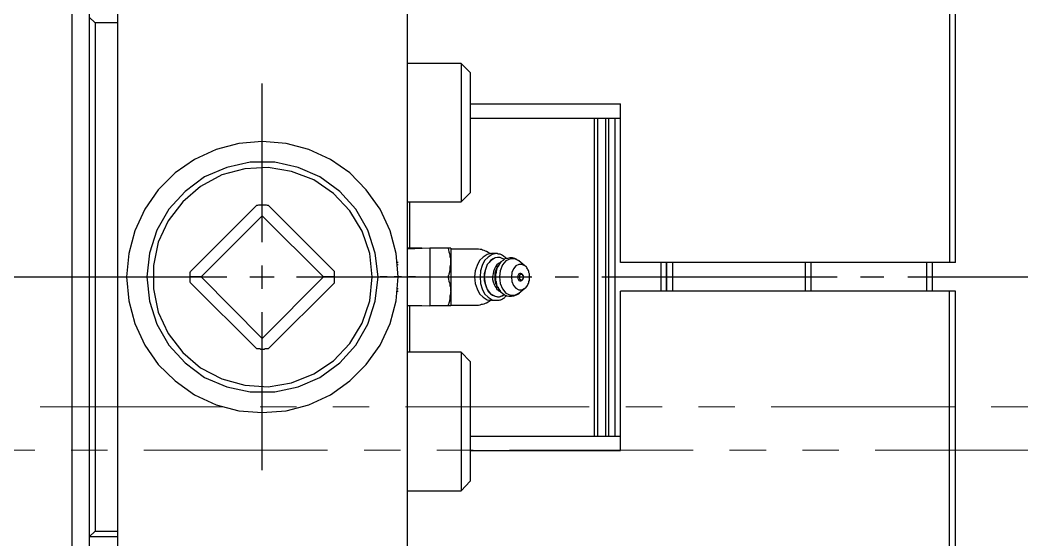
# Model space of a CAD drawing. Header units: millimetres. Extents: x -211 to 45495, y 24 to 52952.
# Drawn here: x 9611.8 to 9785.3, y 40470 to 40560 of the extents above; entities that cross this region are included whole.
import ezdxf

# ---------------------------------------------------------------- set-up
doc = ezdxf.new("R2010")
doc.units = ezdxf.units.MM
doc.linetypes.add('PHANTOM', pattern=[63.3, 31.8, -6.3, 6.3, -6.3, 6.3, -6.3])
doc.layers.add('Layer2', color=7, linetype='Continuous')

# ---------------------------------------------------------------- blocks, each defined once
blk = doc.blocks.new('BLKF1865')
at = {"layer": 'Layer2', "color": 7, "linetype": 'Continuous', "lineweight": 25}
for p, q in [((9695.36, 40517.61), (9694.93, 40516.58)), ((9695.96, 40518.3), (9695.36, 40517.61)), ((9696.74, 40518.65), (9695.96, 40518.3)), ((9697.51, 40518.65), (9696.74, 40518.65)), ((9698.2, 40518.3), (9697.51, 40518.65)), ((9694.93, 40516.58), (9694.84, 40515.55)), ((9694.84, 40515.55), (9694.93, 40514.43)), ((9694.93, 40514.43), (9695.36, 40513.48)), ((9695.36, 40513.48), (9695.96, 40512.7)), ((9695.96, 40512.7), (9696.74, 40512.36)), ((9696.74, 40512.36), (9697.51, 40512.36))]:
    blk.add_line(p, q, dxfattribs=at)
blk = doc.blocks.new('BLKF1866')
at = {"layer": 'Layer2', "color": 7, "linetype": 'Continuous', "lineweight": 25}
for p, q in [((9699.49, 40513.82), (9699.58, 40513.91)), ((9699.58, 40513.91), (9699.67, 40514.08)), ((9699.67, 40514.08), (9699.75, 40514.25)), ((9699.75, 40514.25), (9699.84, 40514.43)), ((9699.84, 40514.43), (9699.93, 40514.6)), ((9699.93, 40514.77), (9700.01, 40514.94)), ((9699.93, 40514.6), (9699.93, 40514.77)), ((9700.01, 40515.12), (9700.01, 40515.29)), ((9700.01, 40514.94), (9700.01, 40515.12)), ((9699.24, 40513.57), (9699.41, 40513.65)), ((9699.41, 40513.65), (9699.49, 40513.82))]:
    blk.add_line(p, q, dxfattribs=at)
blk = doc.blocks.new('BLKF1867')
at = {"layer": 'Layer2', "color": 7, "linetype": 'Continuous', "lineweight": 25}
for p, q in [((9697.69, 40517.44), (9697.26, 40516.92)), ((9698.2, 40517.7), (9697.69, 40517.44)), ((9698.72, 40517.7), (9698.2, 40517.7)), ((9699.24, 40517.44), (9698.72, 40517.7)), ((9697, 40516.32), (9696.91, 40515.55)), ((9697.26, 40516.92), (9697, 40516.32)), ((9696.91, 40515.55), (9697, 40514.77)), ((9697, 40514.77), (9697.26, 40514.08)), ((9697.26, 40514.08), (9697.69, 40513.57)), ((9697.69, 40513.57), (9698.2, 40513.31)), ((9698.2, 40513.31), (9698.72, 40513.31))]:
    blk.add_line(p, q, dxfattribs=at)
blk = doc.blocks.new('BLKF1868')
at = {"layer": 'Layer2', "color": 7, "linetype": 'Continuous', "lineweight": 25}
for p, q in [((9699.49, 40517.27), (9699.41, 40517.35)), ((9699.58, 40517.1), (9699.49, 40517.27)), ((9699.67, 40516.92), (9699.58, 40517.1)), ((9699.75, 40516.84), (9699.67, 40516.92)), ((9699.84, 40516.67), (9699.75, 40516.84)), ((9699.93, 40516.49), (9699.84, 40516.67)), ((9699.93, 40516.32), (9699.93, 40516.49)), ((9700.01, 40516.06), (9699.93, 40516.32)), ((9700.01, 40515.72), (9700.01, 40516.06)), ((9700.1, 40515.55), (9700.01, 40515.72))]:
    blk.add_line(p, q, dxfattribs=at)
blk = doc.blocks.new('BLKF1869')
at = {"layer": 'Layer2', "color": 7, "linetype": 'Continuous', "lineweight": 25}
for p, q in [((9694.16, 40515.98), (9694.16, 40514.86)), ((9694.16, 40514.86), (9694.24, 40514.77)), ((9694.24, 40514.77), (9694.24, 40514.51)), ((9694.24, 40514.51), (9694.33, 40514.34)), ((9694.33, 40514.34), (9694.33, 40514.25)), ((9694.33, 40514.25), (9694.33, 40514.17)), ((9694.33, 40514.17), (9694.41, 40514)), ((9694.41, 40514), (9694.41, 40513.91)), ((9694.41, 40513.91), (9694.5, 40513.91)), ((9694.5, 40513.91), (9694.5, 40513.82)), ((9694.5, 40513.82), (9694.5, 40513.74)), ((9694.5, 40513.74), (9694.59, 40513.74)), ((9694.59, 40513.74), (9694.59, 40513.65)), ((9694.59, 40513.65), (9694.59, 40513.57)), ((9694.59, 40513.57), (9694.67, 40513.57))]:
    blk.add_line(p, q, dxfattribs=at)
blk = doc.blocks.new('BLKF1870')
at = {"layer": 'Layer2', "color": 7, "linetype": 'Continuous', "lineweight": 25}
for p, q in [((9694.16, 40515.98), (9694.16, 40514.86)), ((9694.16, 40514.86), (9694.24, 40514.43)), ((9694.24, 40514.43), (9694.41, 40514)), ((9694.41, 40514), (9694.41, 40513.91)), ((9694.41, 40513.91), (9694.5, 40513.91)), ((9694.5, 40513.91), (9694.5, 40513.82)), ((9694.5, 40513.82), (9694.67, 40513.48)), ((9694.67, 40513.48), (9694.93, 40513.14)), ((9694.93, 40513.14), (9695.02, 40513.05)), ((9695.02, 40513.05), (9695.02, 40512.96)), ((9695.02, 40512.96), (9695.36, 40512.7)), ((9695.36, 40512.7), (9695.71, 40512.45)), ((9695.71, 40512.45), (9696.14, 40512.27)), ((9696.14, 40512.27), (9696.48, 40512.19)), ((9696.48, 40512.19), (9696.91, 40512.19)), ((9696.91, 40512.19), (9697.34, 40512.27)), ((9697.34, 40512.27), (9697.77, 40512.45)), ((9697.77, 40512.45), (9698.12, 40512.62))]:
    blk.add_line(p, q, dxfattribs=at)
blk = doc.blocks.new('BLKF1871')
at = {"layer": 'Layer2', "color": 7, "linetype": 'Continuous', "lineweight": 25}
for p, q in [((9694.67, 40517.44), (9694.41, 40517.1)), ((9694.84, 40517.79), (9694.67, 40517.53)), ((9694.67, 40517.53), (9694.67, 40517.44)), ((9695.1, 40518.13), (9694.84, 40517.79)), ((9695.45, 40518.39), (9695.1, 40518.13)), ((9695.79, 40518.65), (9695.45, 40518.39)), ((9696.22, 40518.73), (9695.79, 40518.65)), ((9696.65, 40518.82), (9696.22, 40518.73)), ((9697.08, 40518.82), (9696.65, 40518.82)), ((9697.51, 40518.73), (9697.08, 40518.82)), ((9697.86, 40518.56), (9697.51, 40518.73)), ((9697.94, 40518.47), (9697.86, 40518.56)), ((9698.29, 40518.3), (9697.94, 40518.47)), ((9698.29, 40518.22), (9698.29, 40518.3)), ((9694.41, 40516.92), (9694.24, 40516.58)), ((9694.24, 40516.58), (9694.24, 40516.32)), ((9694.41, 40517.1), (9694.41, 40516.92))]:
    blk.add_line(p, q, dxfattribs=at)
blk = doc.blocks.new('BLKF1872')
at = {"layer": 'Layer2', "color": 7, "linetype": 'Continuous', "lineweight": 25}
for p, q in [((9698.12, 40515.98), (9698.03, 40515.72)), ((9698.03, 40515.72), (9698.03, 40515.55)), ((9698.2, 40516.06), (9698.12, 40515.98)), ((9698.38, 40516.15), (9698.2, 40516.06)), ((9698.55, 40516.15), (9698.38, 40516.15)), ((9698.72, 40516.06), (9698.55, 40516.15)), ((9698.98, 40515.72), (9698.81, 40515.98)), ((9698.98, 40515.55), (9698.98, 40515.72)), ((9698.03, 40515.55), (9698.03, 40515.29)), ((9698.03, 40515.29), (9698.12, 40515.03)), ((9698.12, 40515.03), (9698.2, 40514.94)), ((9698.2, 40514.94), (9698.38, 40514.86)), ((9698.38, 40514.86), (9698.55, 40514.86)), ((9698.55, 40514.86), (9698.72, 40514.94)), ((9698.72, 40514.94), (9698.89, 40515.12)), ((9698.89, 40515.12), (9698.98, 40515.37)), ((9698.98, 40515.37), (9698.98, 40515.55))]:
    blk.add_line(p, q, dxfattribs=at)
blk = doc.blocks.new('BLKF1873')
at = {"layer": 'Layer2', "color": 7, "linetype": 'Continuous', "lineweight": 25}
for p, q in [((9698.81, 40515.98), (9698.72, 40515.98)), ((9698.81, 40515.89), (9698.81, 40515.98)), ((9698.89, 40515.89), (9698.81, 40515.89)), ((9698.89, 40515.72), (9698.89, 40515.89)), ((9698.98, 40515.72), (9698.89, 40515.72)), ((9698.98, 40515.55), (9698.98, 40515.72))]:
    blk.add_line(p, q, dxfattribs=at)
blk = doc.blocks.new('BLKF1874')
at = {"layer": 'Layer2', "color": 7, "linetype": 'Continuous', "lineweight": 25}
for p, q in [((9698.63, 40515.03), (9698.72, 40515.03)), ((9698.72, 40515.03), (9698.81, 40515.12)), ((9698.81, 40515.12), (9698.89, 40515.12)), ((9698.89, 40515.2), (9698.89, 40515.29)), ((9698.89, 40515.29), (9698.98, 40515.29)), ((9698.89, 40515.12), (9698.89, 40515.2)), ((9698.98, 40515.37), (9698.98, 40515.46)), ((9698.98, 40515.29), (9698.98, 40515.37))]:
    blk.add_line(p, q, dxfattribs=at)
blk = doc.blocks.new('BLKF1875')
at = {"layer": 'Layer2', "color": 7, "linetype": 'Continuous', "lineweight": 25}
for p, q in [((9698.38, 40515.89), (9698.29, 40515.72)), ((9698.29, 40515.72), (9698.29, 40515.63)), ((9698.29, 40515.63), (9698.29, 40515.55)), ((9698.46, 40515.98), (9698.38, 40515.89)), ((9698.63, 40515.98), (9698.46, 40515.98)), ((9698.29, 40515.55), (9698.29, 40515.37)), ((9698.29, 40515.37), (9698.29, 40515.29)), ((9698.29, 40515.29), (9698.38, 40515.12)), ((9698.38, 40515.12), (9698.46, 40515.12)), ((9698.46, 40515.12), (9698.55, 40515.03))]:
    blk.add_line(p, q, dxfattribs=at)
blk = doc.blocks.new('BLKF1876')
at = {"layer": 'Layer2', "color": 7, "linetype": 'Continuous', "lineweight": 25}
for p, q in [((9694.24, 40516.58), (9694.16, 40516.49)), ((9694.16, 40516.49), (9694.16, 40516.41)), ((9694.33, 40516.92), (9694.24, 40516.84)), ((9694.24, 40516.84), (9694.24, 40516.75)), ((9694.24, 40516.75), (9694.24, 40516.67)), ((9694.24, 40516.67), (9694.24, 40516.58)), ((9694.41, 40517.1), (9694.33, 40517.01)), ((9694.33, 40517.01), (9694.33, 40516.92)), ((9694.5, 40517.18), (9694.41, 40517.18)), ((9694.41, 40517.18), (9694.41, 40517.1))]:
    blk.add_line(p, q, dxfattribs=at)
blk = doc.blocks.new('BLKF1877')
at = {"layer": 'Layer2', "color": 7, "linetype": 'Continuous', "lineweight": 25}
for p, q in [((9694.59, 40517.35), (9694.5, 40517.27)), ((9694.67, 40517.44), (9694.59, 40517.44)), ((9694.59, 40517.44), (9694.59, 40517.35)), ((9694.67, 40517.53), (9694.67, 40517.44)), ((9694.24, 40516.24), (9694.16, 40516.24)), ((9694.16, 40516.24), (9694.16, 40516.15)), ((9694.16, 40516.15), (9694.16, 40516.06)), ((9694.33, 40516.67), (9694.24, 40516.58)), ((9694.24, 40516.58), (9694.24, 40516.41)), ((9694.24, 40516.41), (9694.24, 40516.32)), ((9694.24, 40516.32), (9694.24, 40516.24)), ((9694.41, 40516.92), (9694.33, 40516.84)), ((9694.33, 40516.84), (9694.33, 40516.75)), ((9694.33, 40516.75), (9694.33, 40516.67)), ((9694.5, 40517.18), (9694.41, 40517.1)), ((9694.41, 40517.1), (9694.41, 40517.01)), ((9694.41, 40517.01), (9694.41, 40516.92)), ((9694.5, 40517.27), (9694.5, 40517.18))]:
    blk.add_line(p, q, dxfattribs=at)
blk = doc.blocks.new('BLKF1878')
at = {"layer": 'Layer2', "color": 7, "linetype": 'Continuous', "lineweight": 25}
for p, q in [((9694.16, 40516.24), (9694.07, 40516.24)), ((9694.07, 40516.24), (9694.07, 40514.86)), ((9694.16, 40516.32), (9694.16, 40516.24)), ((9694.07, 40514.86), (9694.16, 40514.77)), ((9694.16, 40514.77), (9694.16, 40514.6)), ((9694.16, 40514.6), (9694.16, 40514.43)), ((9694.16, 40514.43), (9694.24, 40514.25)), ((9694.24, 40514.25), (9694.33, 40514.17)), ((9694.33, 40514.17), (9694.33, 40514.08)), ((9694.33, 40514.08), (9694.33, 40514)), ((9694.33, 40514), (9694.41, 40514)), ((9694.41, 40514), (9694.41, 40513.91)), ((9694.41, 40513.91), (9694.41, 40513.82))]:
    blk.add_line(p, q, dxfattribs=at)
blk = doc.blocks.new('BLKF1879')
at = {"layer": 'Layer2', "color": 7, "linetype": 'Continuous', "lineweight": 25}
for p, q in [((9694.41, 40517.61), (9694.16, 40517.27)), ((9694.67, 40517.87), (9694.41, 40517.61)), ((9695.02, 40518.04), (9694.67, 40517.87)), ((9693.73, 40516.06), (9693.64, 40515.63)), ((9693.64, 40515.63), (9693.64, 40515.12)), ((9693.81, 40516.49), (9693.73, 40516.06)), ((9693.98, 40516.92), (9693.81, 40516.49)), ((9694.16, 40517.27), (9693.98, 40516.92)), ((9693.64, 40515.12), (9693.73, 40514.69)), ((9693.73, 40514.69), (9693.9, 40514.25)), ((9693.9, 40514.25), (9694.07, 40513.91)), ((9694.07, 40513.91), (9694.33, 40513.57)), ((9694.33, 40513.57), (9694.33, 40513.48)), ((9694.33, 40513.48), (9694.41, 40513.39)), ((9694.41, 40513.39), (9694.5, 40513.39)), ((9694.5, 40513.39), (9694.5, 40513.31)), ((9694.5, 40513.31), (9694.59, 40513.22)), ((9694.59, 40513.22), (9694.67, 40513.22)), ((9694.67, 40513.22), (9694.67, 40513.14)), ((9694.67, 40513.14), (9694.76, 40513.14)), ((9694.76, 40513.14), (9694.84, 40513.14)), ((9694.84, 40513.14), (9694.84, 40513.05)), ((9694.84, 40513.05), (9694.93, 40513.05))]:
    blk.add_line(p, q, dxfattribs=at)
blk = doc.blocks.new('BLKF1880')
at = {"layer": 'Layer2', "color": 7, "linetype": 'Continuous', "lineweight": 25}
for p, q in [((9694.16, 40516.41), (9694.24, 40516.75)), ((9694.24, 40516.75), (9694.33, 40516.84)), ((9694.33, 40516.92), (9694.5, 40517.27)), ((9694.33, 40516.84), (9694.33, 40516.92))]:
    blk.add_line(p, q, dxfattribs=at)
blk = doc.blocks.new('BLKF1881')
at = {"layer": 'Layer2', "color": 7, "linetype": 'Continuous', "lineweight": 25}
for p, q in [((9694.07, 40516.06), (9694.07, 40516.15)), ((9694.07, 40515.98), (9694.07, 40516.06)), ((9694.07, 40515.55), (9694.07, 40515.98)), ((9694.07, 40515.12), (9694.07, 40515.55)), ((9694.16, 40514.69), (9694.07, 40515.12)), ((9694.24, 40514.34), (9694.16, 40514.69)), ((9694.24, 40514.25), (9694.24, 40514.34)), ((9694.33, 40514.17), (9694.24, 40514.25)), ((9694.5, 40513.82), (9694.33, 40514.17)), ((9694.5, 40513.74), (9694.5, 40513.82))]:
    blk.add_line(p, q, dxfattribs=at)
blk = doc.blocks.new('BLKF1882')
at = {"layer": 'Layer2', "color": 7, "linetype": 'Continuous', "lineweight": 25}
for p, q in [((9692.69, 40517.7), (9692.35, 40516.67)), ((9693.38, 40518.39), (9692.69, 40517.7)), ((9694.07, 40518.82), (9693.38, 40518.39)), ((9694.93, 40518.9), (9694.07, 40518.82)), ((9695.71, 40518.56), (9694.93, 40518.9)), ((9692.35, 40516.67), (9692.18, 40515.55)), ((9692.18, 40515.55), (9692.35, 40514.43)), ((9692.35, 40514.43), (9692.69, 40513.39)), ((9692.69, 40513.39), (9693.29, 40512.62)), ((9693.29, 40512.62), (9694.07, 40512.19)), ((9694.07, 40512.19), (9694.84, 40512.1))]:
    blk.add_line(p, q, dxfattribs=at)
blk = doc.blocks.new('BLKF1883')
at = {"layer": 'Layer2', "color": 7, "linetype": 'Continuous', "lineweight": 25}
for p, q in [((9695.79, 40512.02), (9695.96, 40512.19)), ((9694.33, 40511.5), (9694.76, 40511.5)), ((9694.76, 40511.5), (9694.93, 40511.59)), ((9694.93, 40511.59), (9695.1, 40511.59)), ((9695.1, 40511.59), (9695.28, 40511.67)), ((9695.28, 40511.67), (9695.36, 40511.76)), ((9695.36, 40511.76), (9695.53, 40511.84)), ((9695.53, 40511.84), (9695.71, 40511.93)), ((9695.71, 40511.93), (9695.79, 40512.02))]:
    blk.add_line(p, q, dxfattribs=at)
blk = doc.blocks.new('BLKF1884')
at = {"layer": 'Layer2', "color": 7, "linetype": 'Continuous', "lineweight": 25}
for p, q in [((9692.69, 40517.7), (9692.52, 40517.18)), ((9693.04, 40518.04), (9692.69, 40517.7)), ((9693.29, 40518.39), (9693.04, 40518.04)), ((9693.73, 40518.65), (9693.29, 40518.39)), ((9694.07, 40518.82), (9693.73, 40518.65)), ((9694.5, 40518.9), (9694.07, 40518.82)), ((9694.93, 40518.9), (9694.5, 40518.9)), ((9695.28, 40518.73), (9694.93, 40518.9)), ((9695.71, 40518.56), (9695.28, 40518.73)), ((9692.35, 40516.67), (9692.18, 40516.06)), ((9692.18, 40516.06), (9692.18, 40515.55)), ((9692.52, 40517.18), (9692.35, 40516.67)), ((9692.18, 40515.55), (9692.18, 40514.94)), ((9692.18, 40514.94), (9692.35, 40514.34)), ((9692.35, 40514.34), (9692.52, 40513.82)), ((9692.52, 40513.82), (9692.69, 40513.39)), ((9692.69, 40513.39), (9692.95, 40512.96)), ((9692.95, 40512.96), (9693.29, 40512.62)), ((9693.29, 40512.62), (9693.64, 40512.36)), ((9693.64, 40512.36), (9694.07, 40512.19)), ((9694.07, 40512.19), (9694.5, 40512.1)), ((9694.84, 40512.1), (9695.28, 40512.27)), ((9694.5, 40512.1), (9694.84, 40512.1))]:
    blk.add_line(p, q, dxfattribs=at)
blk = doc.blocks.new('BLKF1885')
at = {"layer": 'Layer2', "color": 7, "linetype": 'Continuous', "lineweight": 25}
for p, q in [((9692.69, 40519.42), (9692, 40518.99)), ((9693.47, 40519.59), (9692.69, 40519.42)), ((9690.97, 40517.53), (9690.62, 40516.58)), ((9691.4, 40518.39), (9690.97, 40517.53)), ((9692, 40518.99), (9691.4, 40518.39)), ((9690.62, 40516.58), (9690.54, 40515.55)), ((9690.54, 40515.55), (9690.62, 40514.43)), ((9690.62, 40514.43), (9690.97, 40513.48)), ((9690.97, 40513.48), (9691.4, 40512.62)), ((9691.4, 40512.62), (9692, 40512.02)), ((9692, 40512.02), (9692.69, 40511.59))]:
    blk.add_line(p, q, dxfattribs=at)
blk = doc.blocks.new('BLKF1886')
at = {"layer": 'Layer2', "color": 7, "linetype": 'Continuous', "lineweight": 25}
for p, q in [((9693.55, 40519.42), (9692.86, 40518.99)), ((9694.33, 40519.59), (9693.55, 40519.42)), ((9694.5, 40519.59), (9694.33, 40519.59)), ((9694.59, 40519.51), (9694.5, 40519.59)), ((9694.76, 40519.51), (9694.59, 40519.51)), ((9694.93, 40519.51), (9694.76, 40519.51)), ((9695.1, 40519.42), (9694.93, 40519.51)), ((9695.19, 40519.34), (9695.1, 40519.42)), ((9695.36, 40519.25), (9695.19, 40519.34)), ((9695.53, 40519.16), (9695.36, 40519.25)), ((9695.62, 40519.08), (9695.53, 40519.16)), ((9695.79, 40518.99), (9695.62, 40519.08)), ((9691.83, 40517.53), (9691.57, 40516.58)), ((9692.26, 40518.39), (9691.83, 40517.53)), ((9692.86, 40518.99), (9692.26, 40518.39)), ((9695.96, 40518.82), (9695.79, 40518.99)), ((9696.05, 40518.73), (9695.96, 40518.82)), ((9691.57, 40516.58), (9691.49, 40515.55)), ((9691.49, 40515.55), (9691.57, 40514.43)), ((9691.57, 40514.43), (9691.83, 40513.48)), ((9691.83, 40513.48), (9692.26, 40512.62)), ((9692.26, 40512.62), (9692.86, 40512.02)), ((9692.86, 40512.02), (9693.55, 40511.59))]:
    blk.add_line(p, q, dxfattribs=at)
blk = doc.blocks.new('BLKF1887')
at = {"layer": 'Layer2', "color": 7, "linetype": 'Continuous', "lineweight": 25}
for p, q in [((9686.15, 40514.77), (9686.06, 40515.2)), ((9686.32, 40514.34), (9686.15, 40514.77)), ((9686.32, 40513.91), (9686.32, 40514.34)), ((9686.41, 40513.91), (9686.32, 40513.91)), ((9686.41, 40513.05), (9686.41, 40513.91))]:
    blk.add_line(p, q, dxfattribs=at)
blk = doc.blocks.new('BLKF1888')
at = {"layer": 'Layer2', "color": 7, "linetype": 'Continuous', "lineweight": 25}
for p, q in [((9686.32, 40512.27), (9686.41, 40512.62)), ((9686.32, 40511.84), (9686.32, 40512.27)), ((9685.97, 40510.55), (9686.06, 40510.9)), ((9686.06, 40510.9), (9686.15, 40510.98)), ((9686.15, 40511.07), (9686.23, 40511.41)), ((9686.15, 40510.98), (9686.15, 40511.07)), ((9686.23, 40511.41), (9686.32, 40511.84))]:
    blk.add_line(p, q, dxfattribs=at)
blk = doc.blocks.new('BLKF1889')
at = {"layer": 'Layer2', "color": 7, "linetype": 'Continuous', "lineweight": 25}
for p, q in [((9686.15, 40519.85), (9686.06, 40520.28)), ((9686.32, 40519.34), (9686.15, 40519.85)), ((9686.32, 40518.9), (9686.32, 40519.34)), ((9686.41, 40518.9), (9686.32, 40518.9)), ((9686.41, 40518.04), (9686.41, 40518.9))]:
    blk.add_line(p, q, dxfattribs=at)
blk = doc.blocks.new('BLKF1890')
at = {"layer": 'Layer2', "color": 7, "linetype": 'Continuous', "lineweight": 25}
for p, q in [((9686.32, 40517.27), (9686.41, 40517.7)), ((9685.97, 40515.55), (9686.06, 40515.89)), ((9686.06, 40515.89), (9686.15, 40515.98)), ((9686.15, 40516.06), (9686.23, 40516.41)), ((9686.15, 40515.98), (9686.15, 40516.06)), ((9686.23, 40516.41), (9686.32, 40516.84)), ((9686.32, 40516.84), (9686.32, 40517.27))]:
    blk.add_line(p, q, dxfattribs=at)
blk = doc.blocks.new('BLKF1891')
at = {"layer": 'Layer2', "color": 7, "linetype": 'Continuous', "lineweight": 25}
for p, q in [((9690.97, 40520.37), (9690.8, 40520.37)), ((9691.23, 40520.37), (9690.97, 40520.37)), ((9691.49, 40520.28), (9691.23, 40520.37)), ((9691.74, 40520.28), (9691.49, 40520.28)), ((9691.92, 40520.2), (9691.74, 40520.28)), ((9692.18, 40520.11), (9691.92, 40520.2)), ((9692.43, 40520.02), (9692.18, 40520.11)), ((9692.61, 40519.94), (9692.43, 40520.02)), ((9692.86, 40519.77), (9692.61, 40519.94)), ((9693.04, 40519.68), (9692.86, 40519.77)), ((9693.29, 40519.59), (9693.04, 40519.68))]:
    blk.add_line(p, q, dxfattribs=at)
blk = doc.blocks.new('BLKF1892')
at = {"layer": 'Layer2', "color": 7, "linetype": 'Continuous', "lineweight": 25}
for p, q in [((9690.54, 40510.64), (9691.23, 40510.64)), ((9691.23, 40510.64), (9691.49, 40510.72)), ((9691.49, 40510.72), (9691.74, 40510.81)), ((9691.74, 40510.81), (9691.92, 40510.81)), ((9691.92, 40510.81), (9692.18, 40510.9)), ((9692.18, 40510.9), (9692.43, 40510.98)), ((9692.43, 40510.98), (9692.61, 40511.07)), ((9692.61, 40511.07), (9692.86, 40511.24)), ((9692.86, 40511.24), (9693.04, 40511.33))]:
    blk.add_line(p, q, dxfattribs=at)
blk = doc.blocks.new('BLKF2220')
at = {"layer": 'Layer2', "color": 7, "linetype": 'Continuous', "lineweight": 25}
for p, q in [((9652.82, 40527.95), (9652.99, 40527.95)), ((9652.99, 40527.95), (9653.17, 40528.03)), ((9653.17, 40528.03), (9654.46, 40528.03)), ((9654.46, 40528.03), (9654.63, 40527.95))]:
    blk.add_line(p, q, dxfattribs=at)
blk = doc.blocks.new('BLKF2221')
at = {"layer": 'Layer2', "color": 7, "linetype": 'Continuous', "lineweight": 25}
for p, q in [((9653.17, 40503.06), (9652.99, 40503.06)), ((9653.34, 40503.06), (9653.17, 40503.06)), ((9653.51, 40502.97), (9653.34, 40503.06)), ((9654.11, 40502.97), (9653.51, 40502.97)), ((9654.28, 40503.06), (9654.11, 40502.97)), ((9654.8, 40503.06), (9654.28, 40503.06))]:
    blk.add_line(p, q, dxfattribs=at)
blk = doc.blocks.new('BLKF2222')
at = {"layer": 'Layer2', "color": 7, "linetype": 'Continuous', "lineweight": 25}
for p, q in [((9646.79, 40533.2), (9643.09, 40531.22)), ((9650.75, 40534.23), (9646.79, 40533.2)), ((9654.8, 40534.49), (9650.75, 40534.23)), ((9658.85, 40533.8), (9654.8, 40534.49)), ((9662.72, 40532.34), (9658.85, 40533.8)), ((9643.09, 40531.22), (9639.99, 40528.55)), ((9666.08, 40530.01), (9662.72, 40532.34)), ((9668.92, 40527), (9666.08, 40530.01)), ((9639.99, 40528.55), (9637.49, 40525.28)), ((9671.08, 40523.47), (9668.92, 40527)), ((9637.49, 40525.28), (9635.77, 40521.57)), ((9672.37, 40519.59), (9671.08, 40523.47)), ((9635.77, 40521.57), (9634.91, 40517.53)), ((9672.8, 40515.55), (9672.37, 40519.59)), ((9634.91, 40517.53), (9634.91, 40513.48)), ((9634.91, 40513.48), (9635.77, 40509.43)), ((9671.08, 40507.54), (9672.37, 40511.41)), ((9635.77, 40509.43), (9637.49, 40505.73)), ((9668.92, 40504.01), (9671.08, 40507.54)), ((9637.49, 40505.73), (9639.99, 40502.46)), ((9666.08, 40500.99), (9668.92, 40504.01)), ((9639.99, 40502.46), (9643.09, 40499.79)), ((9662.72, 40498.75), (9666.08, 40500.99)), ((9643.09, 40499.79), (9646.79, 40497.89)), ((9658.85, 40497.2), (9662.72, 40498.75)), ((9646.79, 40497.89), (9650.75, 40496.77)), ((9650.75, 40496.77), (9654.8, 40496.52)), ((9654.8, 40496.52), (9658.85, 40497.2))]:
    blk.add_line(p, q, dxfattribs=at)
blk = doc.blocks.new('BLKF2249')
at = {"layer": 'Layer2', "color": 7, "linetype": 'Continuous', "lineweight": 25}
for p, q in [((9651.7, 40535.44), (9647.65, 40534.49)), ((9655.92, 40535.44), (9651.7, 40535.44)), ((9659.97, 40534.49), (9655.92, 40535.44)), ((9647.65, 40534.49), (9643.78, 40532.86)), ((9663.76, 40532.86), (9659.97, 40534.49)), ((9643.78, 40532.86), (9640.42, 40530.36)), ((9667.2, 40530.36), (9663.76, 40532.86)), ((9640.42, 40530.36), (9637.58, 40527.26)), ((9669.96, 40527.26), (9667.2, 40530.36)), ((9637.58, 40527.26), (9635.51, 40523.64)), ((9672.02, 40523.64), (9669.96, 40527.26)), ((9635.51, 40523.64), (9634.22, 40519.68)), ((9673.32, 40519.68), (9672.02, 40523.64)), ((9634.22, 40519.68), (9633.79, 40515.55)), ((9673.83, 40515.55), (9673.32, 40519.68)), ((9633.79, 40515.55), (9634.22, 40511.33)), ((9634.22, 40511.33), (9635.51, 40507.37)), ((9672.02, 40507.37), (9673.32, 40511.33)), ((9635.51, 40507.37), (9637.58, 40503.75)), ((9669.96, 40503.75), (9672.02, 40507.37)), ((9637.58, 40503.75), (9640.42, 40500.65)), ((9667.2, 40500.65), (9669.96, 40503.75)), ((9640.42, 40500.65), (9643.78, 40498.15)), ((9663.76, 40498.15), (9667.2, 40500.65)), ((9643.78, 40498.15), (9647.65, 40496.52)), ((9647.65, 40496.52), (9651.7, 40495.65)), ((9655.92, 40495.65), (9659.97, 40496.52)), ((9659.97, 40496.52), (9663.76, 40498.15)), ((9651.7, 40495.65), (9655.92, 40495.65))]:
    blk.add_line(p, q, dxfattribs=at)
blk = doc.blocks.new('BLKF2250')
at = {"layer": 'Layer2', "color": 7, "linetype": 'Continuous', "lineweight": 25}
for p, q in [((9649.72, 40538.62), (9645.76, 40537.59)), ((9653.77, 40538.97), (9649.72, 40538.62)), ((9657.9, 40538.62), (9653.77, 40538.97)), ((9661.86, 40537.59), (9657.9, 40538.62)), ((9645.76, 40537.59), (9642.06, 40535.87)), ((9665.57, 40535.87), (9661.86, 40537.59)), ((9642.06, 40535.87), (9638.7, 40533.54)), ((9668.92, 40533.54), (9665.57, 40535.87)), ((9638.7, 40533.54), (9635.77, 40530.62)), ((9671.77, 40530.62), (9668.92, 40533.54)), ((9635.77, 40530.62), (9633.45, 40527.26)), ((9674.18, 40527.26), (9671.77, 40530.62)), ((9633.45, 40527.26), (9631.72, 40523.55)), ((9675.9, 40523.55), (9674.18, 40527.26)), ((9631.72, 40523.55), (9630.69, 40519.59)), ((9676.93, 40519.59), (9675.9, 40523.55)), ((9630.69, 40519.59), (9630.26, 40515.55)), ((9677.28, 40515.55), (9676.93, 40519.59)), ((9630.26, 40515.55), (9630.69, 40511.41)), ((9630.69, 40511.41), (9631.72, 40507.45)), ((9675.9, 40507.45), (9676.93, 40511.41)), ((9631.72, 40507.45), (9633.45, 40503.75)), ((9674.18, 40503.75), (9675.9, 40507.45)), ((9633.45, 40503.75), (9635.77, 40500.39)), ((9671.77, 40500.39), (9674.18, 40503.75)), ((9635.77, 40500.39), (9638.7, 40497.55)), ((9668.92, 40497.55), (9671.77, 40500.39)), ((9638.7, 40497.55), (9642.06, 40495.14)), ((9665.57, 40495.14), (9668.92, 40497.55)), ((9642.06, 40495.14), (9645.76, 40493.41)), ((9661.86, 40493.41), (9665.57, 40495.14)), ((9645.76, 40493.41), (9649.72, 40492.38)), ((9657.9, 40492.38), (9661.86, 40493.41)), ((9649.72, 40492.38), (9653.77, 40492.04)), ((9653.77, 40492.04), (9657.9, 40492.38))]:
    blk.add_line(p, q, dxfattribs=at)
blk = doc.blocks.new('BLKF1660')
at = {"layer": 'Layer2', "color": 7, "linetype": 'Continuous', "lineweight": 25}
for p, q in [((9772.78, 40610.53), (9772.78, 40518.04)), ((9773.81, 40518.04), (9773.81, 40609.5)), ((9620.79, 40592.53), (9620.79, 40438.47)), ((9628.79, 40438.47), (9628.79, 40592.53)), ((9678.83, 40592.53), (9678.83, 40438.47)), ((9623.8, 40565.49), (9623.8, 40465.51)), ((9623.8, 40560.5), (9624.83, 40559.55)), ((9624.83, 40559.55), (9624.83, 40471.54)), ((9628.79, 40559.55), (9624.83, 40559.55)), ((9688.21, 40552.49), (9678.83, 40552.49)), ((9688.21, 40552.49), (9688.21, 40528.55)), ((9689.76, 40550.94), (9688.21, 40552.49)), ((9689.76, 40550.94), (9689.76, 40530.1)), ((9653.77, 40521.57), (9653.77, 40549.04)), ((9689.76, 40545.51), (9715.77, 40545.51)), ((9715.77, 40518.04), (9715.77, 40545.51)), ((9689.76, 40543.02), (9715.77, 40543.02)), ((9711.29, 40487.99), (9711.29, 40543.02)), ((9711.81, 40543.02), (9711.81, 40487.99)), ((9713.27, 40487.9), (9713.27, 40543.02)), ((9713.79, 40487.99), (9713.79, 40543.02)), ((9714.82, 40543.02), (9714.82, 40487.99)), ((9688.21, 40528.55), (9689.76, 40530.1)), ((9641.37, 40516.49), (9652.82, 40527.95)), ((9653.77, 40526.14), (9653.77, 40528.03)), ((9654.63, 40527.95), (9654.8, 40527.95)), ((9654.8, 40527.95), (9666.25, 40516.49)), ((9678.83, 40528.55), (9688.21, 40528.55)), ((9679.26, 40528.55), (9679.26, 40520.37)), ((9653.77, 40526.14), (9643.18, 40515.55)), ((9664.36, 40515.55), (9653.77, 40526.14)), ((9681.41, 40520.54), (9678.83, 40520.54)), ((9682.79, 40520.54), (9678.83, 40520.37)), ((9681.41, 40520.45), (9681.41, 40520.54)), ((9682.79, 40520.54), (9682.79, 40510.55)), ((9686.41, 40520.54), (9682.79, 40520.54)), ((9686.06, 40520.28), (9685.97, 40520.54)), ((9686.41, 40520.54), (9686.41, 40510.55)), ((9690.54, 40520.37), (9686.41, 40520.37)), ((9690.8, 40520.37), (9690.54, 40520.37)), ((9694.33, 40519.59), (9693.47, 40519.59)), ((9653.77, 40513.48), (9653.77, 40517.53)), ((9677.28, 40518.04), (9677.19, 40518.04)), ((9677.28, 40517.61), (9677.19, 40517.61)), ((9686.41, 40517.7), (9686.41, 40517.96)), ((9694.67, 40517.53), (9694.5, 40517.18)), ((9694.5, 40517.27), (9694.59, 40517.44)), ((9699.24, 40517.44), (9698.2, 40518.3)), ((9699.41, 40517.35), (9699.24, 40517.44)), ((9773.81, 40518.04), (9715.77, 40518.04)), ((9722.83, 40513.05), (9722.83, 40518.04)), ((9723.78, 40518.04), (9723.78, 40513.05)), ((9723.78, 40513.05), (9723.78, 40518.04)), ((9724.81, 40518.04), (9724.81, 40513.05)), ((9747.8, 40513.05), (9747.8, 40518.04)), ((9748.75, 40518.04), (9748.75, 40513.05)), ((9768.82, 40513.05), (9768.82, 40518.04)), ((9769.76, 40518.04), (9769.76, 40513.05)), ((9641.28, 40516.32), (9641.37, 40516.49)), ((9641.28, 40514.69), (9641.28, 40516.32)), ((9666.25, 40514.51), (9666.25, 40516.49)), ((9694.07, 40516.15), (9694.16, 40516.41)), ((9694.16, 40516.41), (9694.16, 40516.32)), ((9694.24, 40516.32), (9694.16, 40515.98)), ((9694.16, 40516.06), (9694.16, 40515.98)), ((9698.72, 40515.98), (9698.63, 40515.98)), ((9698.81, 40515.98), (9698.72, 40516.06)), ((9606.84, 40515.55), (9647.57, 40515.55)), ((9620.27, 40515.55), (9647.65, 40515.55)), ((9643.18, 40515.55), (9641.28, 40515.55)), ((9641.37, 40514.51), (9641.28, 40514.69)), ((9652.82, 40503.06), (9641.37, 40514.51)), ((9643.18, 40515.55), (9653.77, 40504.87)), ((9651.62, 40515.55), (9655.66, 40515.55)), ((9651.79, 40515.55), (9655.83, 40515.55)), ((9653.77, 40504.87), (9664.36, 40515.55)), ((9666.25, 40514.51), (9654.8, 40503.06)), ((9659.71, 40515.55), (9700.44, 40515.55)), ((9659.88, 40515.55), (9687.27, 40515.55)), ((9666.25, 40515.55), (9664.36, 40515.55)), ((9672.37, 40511.41), (9672.8, 40515.55)), ((9673.32, 40511.33), (9673.83, 40515.55)), ((9675.38, 40515.55), (9674.18, 40515.55)), ((9677.88, 40515.55), (9676.59, 40515.55)), ((9676.93, 40511.41), (9677.28, 40515.55)), ((9680.29, 40515.55), (9679.09, 40515.55)), ((9682.79, 40515.55), (9685.97, 40515.55)), ((9686.06, 40515.2), (9685.97, 40515.55)), ((9698.55, 40515.03), (9698.63, 40515.03)), ((9698.98, 40515.46), (9698.98, 40515.55)), ((9700.01, 40515.29), (9700.1, 40515.55)), ((9704.49, 40515.55), (9708.54, 40515.55)), ((9712.58, 40515.55), (9753.32, 40515.55)), ((9757.36, 40515.55), (9761.41, 40515.55)), ((9765.54, 40515.55), (9806.19, 40515.55)), ((9677.28, 40513.48), (9677.19, 40513.48)), ((9677.19, 40513.05), (9677.28, 40513.05)), ((9686.41, 40512.62), (9686.41, 40512.96)), ((9694.41, 40513.82), (9694.5, 40513.82)), ((9694.5, 40513.82), (9694.67, 40513.48)), ((9694.67, 40513.57), (9694.67, 40513.48)), ((9694.84, 40512.1), (9695.62, 40512.45)), ((9694.93, 40513.05), (9695.02, 40512.96)), ((9695.28, 40512.27), (9695.62, 40512.45)), ((9695.96, 40512.19), (9696.05, 40512.27)), ((9697.51, 40512.36), (9698.2, 40512.7)), ((9698.12, 40512.62), (9698.29, 40512.7)), ((9698.2, 40512.7), (9699.24, 40513.57)), ((9698.72, 40513.31), (9699.24, 40513.57)), ((9715.77, 40485.49), (9715.77, 40513.05)), ((9773.81, 40513.05), (9715.77, 40513.05)), ((9772.78, 40420.48), (9772.78, 40513.05)), ((9773.81, 40421.51), (9773.81, 40513.05)), ((9678.83, 40510.64), (9682.79, 40510.55)), ((9681.41, 40510.55), (9678.83, 40510.55)), ((9679.26, 40510.64), (9679.26, 40502.54)), ((9686.41, 40510.55), (9682.79, 40510.55)), ((9686.41, 40510.64), (9690.54, 40510.64)), ((9692.69, 40511.59), (9693.47, 40511.5)), ((9693.04, 40511.33), (9693.29, 40511.5)), ((9693.47, 40511.5), (9694.33, 40511.5)), ((9693.55, 40511.59), (9694.33, 40511.5)), ((9653.77, 40482.05), (9653.77, 40509.43)), ((9653.77, 40502.97), (9653.77, 40504.87)), ((9652.99, 40503.06), (9652.82, 40503.06)), ((9688.21, 40502.54), (9678.83, 40502.54)), ((9688.21, 40502.54), (9688.21, 40478.52)), ((9689.76, 40500.91), (9688.21, 40502.54)), ((9689.76, 40500.91), (9689.76, 40480.15)), ((9689.76, 40487.99), (9715.77, 40487.99)), ((9689.76, 40485.49), (9715.77, 40485.49)), ((9688.21, 40478.52), (9689.76, 40480.15)), ((9678.83, 40478.52), (9688.21, 40478.52)), ((9624.83, 40471.54), (9623.8, 40470.51)), ((9628.79, 40470.51), (9623.8, 40470.51)), ((9624.83, 40471.54), (9628.79, 40471.54))]:
    blk.add_line(p, q, dxfattribs=at)
for name in ['BLKF2250', 'BLKF2249', 'BLKF2222', 'BLKF2220', 'BLKF1889', 'BLKF1885', 'BLKF1891', 'BLKF1886', 'BLKF1890', 'BLKF1882', 'BLKF1884', 'BLKF1879', 'BLKF1877', 'BLKF1871', 'BLKF1865', 'BLKF1867', 'BLKF1868', 'BLKF1878', 'BLKF1881', 'BLKF1880', 'BLKF1876', 'BLKF1869', 'BLKF1870', 'BLKF1872', 'BLKF1875', 'BLKF1873', 'BLKF1887', 'BLKF1874', 'BLKF1866', 'BLKF1888', 'BLKF1883', 'BLKF1892', 'BLKF2221']:
    blk.add_blockref(name, (0, 0), dxfattribs=at)
blk = doc.blocks.new('BLKF2423')
at = {"layer": 'Layer2', "color": 2, "linetype": 'PHANTOM', "lineweight": 13}
for p, q in [((9836.99, 40493.05), (8683.79, 40493.05)), ((8683.79, 40485.55), (9836.99, 40485.55))]:
    blk.add_line(p, q, dxfattribs=at)

msp = doc.modelspace()

# ---------------------------------------------------------------- block references
at = {"layer": 'Layer2', "color": 2, "linetype": 'PHANTOM', "lineweight": 13}
msp.add_blockref('BLKF2423', (0, 0), dxfattribs=at)
at = {"layer": 'Layer2', "color": 7, "linetype": 'Continuous', "lineweight": 25}
msp.add_blockref('BLKF1660', (0, 0), dxfattribs=at)

doc.saveas('drawing.dxf')
